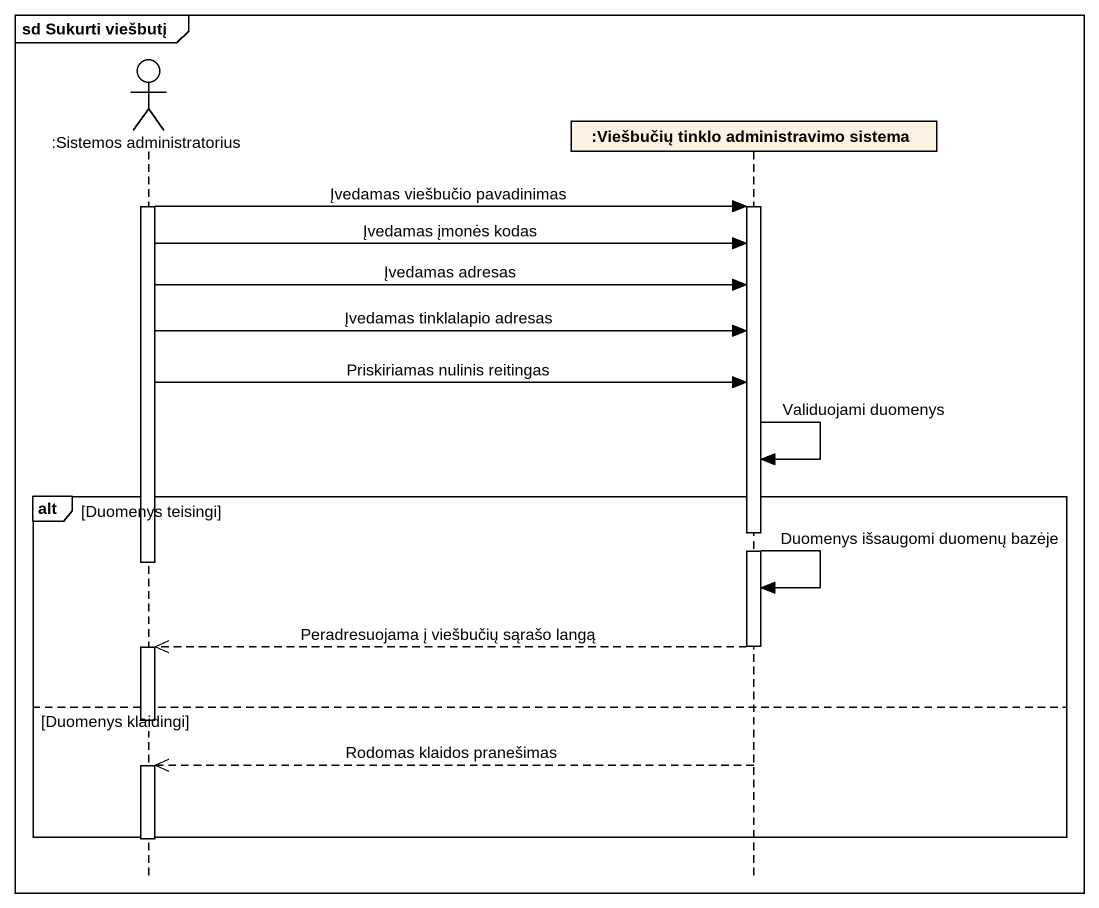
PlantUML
@startuml
mainframe sd Sukurti viešbutį
hide footbox
actor ":Sistemos administratorius" as Sistemos_administratorius
participant ":Viešbučių tinklo administravimo sistema" as Viešbučių_tinklo

activate Sistemos_administratorius
Sistemos_administratorius -> Viešbučių_tinklo : Įvedamas viešbučio pavadinimas
activate Viešbučių_tinklo
Sistemos_administratorius -> Viešbučių_tinklo : Įvedamas įmonės kodas
Sistemos_administratorius -> Viešbučių_tinklo : Įvedamas adresas
Sistemos_administratorius -> Viešbučių_tinklo : Įvedamas tinklalapio adresas
Sistemos_administratorius -> Viešbučių_tinklo : Priskiriamas nulinis reitingas
Viešbučių_tinklo -> Viešbučių_tinklo : Validuojami duomenys
alt Duomenys teisingi
  deactivate Sistemos_administratorius
  Viešbučių_tinklo -> Viešbučių_tinklo : Duomenys išsaugomi duomenų bazėje
  Viešbučių_tinklo -->> Sistemos_administratorius : Peradresuojama į viešbučių sąrašo langą
  deactivate Viešbučių_tinklo
  activate Sistemos_administratorius
else Duomenys klaidingi
  deactivate Sistemos_administratorius
  Viešbučių_tinklo -->> Sistemos_administratorius : Rodomas klaidos pranešimas
  activate Sistemos_administratorius
end
deactivate Sistemos_administratorius
@enduml
